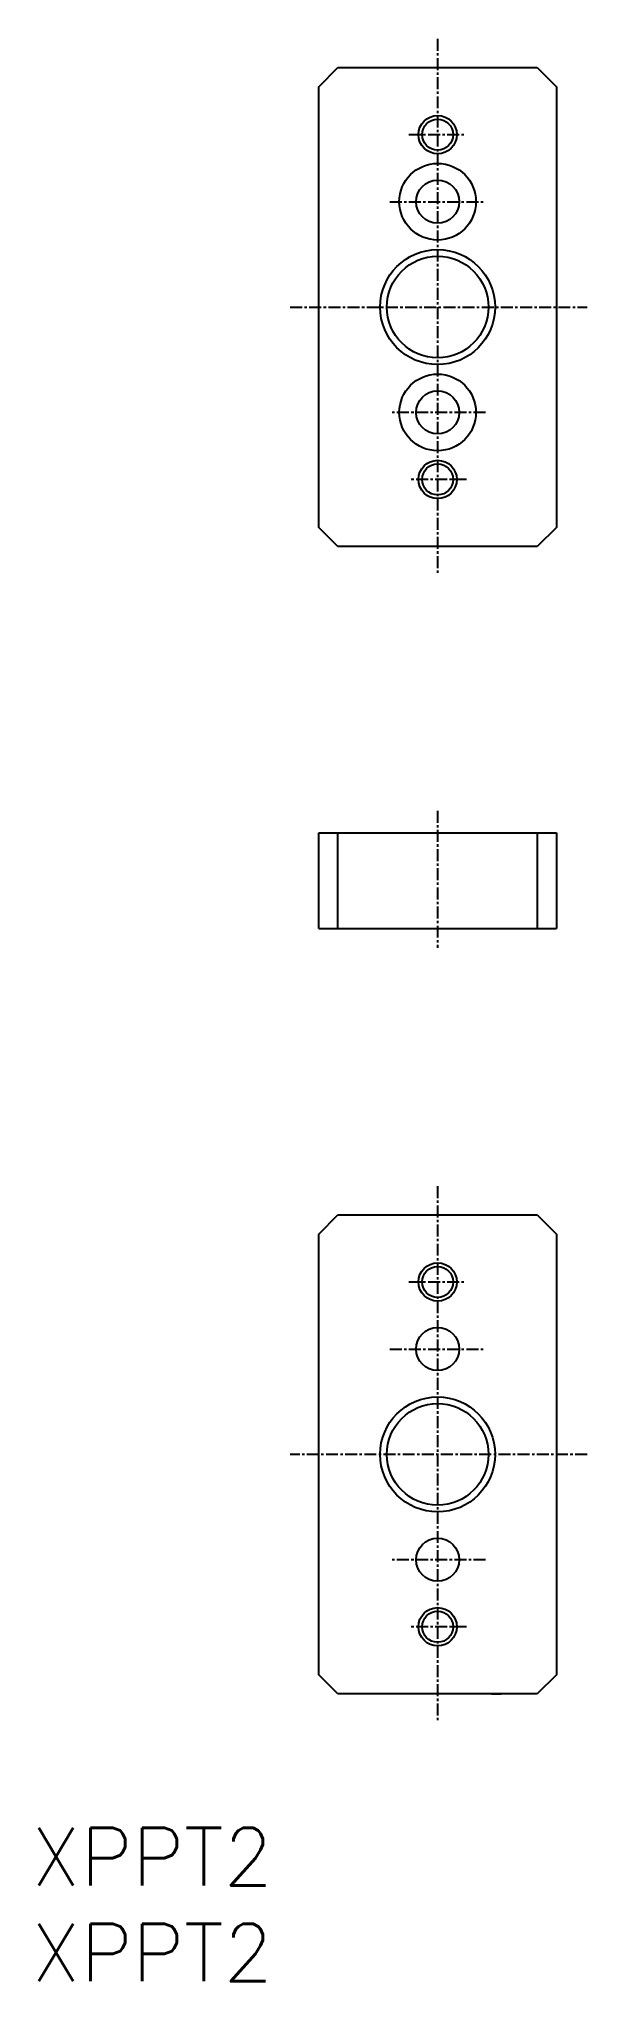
# Model space of a CAD drawing. Extents: x 149 to 206, y 1438 to 1641.
import ezdxf

# ---------------------------------------------------------------- set-up
doc = ezdxf.new("R2010")
doc.units = 0
doc.linetypes.add('CENTER', pattern=[2, 1.25, -0.25, 0.25, -0.25])
doc.layers.get('0').update_dxf_attribs({"linetype": 'CONTINUOUS'})
doc.layers.add('CENTER', color=1, linetype='CENTER')
doc.styles.get("Standard").update_dxf_attribs({"font": 'TXT', "bigfont": 'BIGFONT'})

msp = doc.modelspace()

# ---------------------------------------------------------------- linework, layer by layer
at = {"color": 7, "linetype": 'CONTINUOUS'}
for p, q in [((178.24, 1635.82), (180.24, 1637.82)), ((180.24, 1637.82), (201.04, 1637.82)), ((201.04, 1637.82), (203.04, 1635.82)), ((178.24, 1589.82), (178.24, 1635.82)), ((203.04, 1635.82), (203.04, 1589.82)), ((180.24, 1587.82), (178.24, 1589.82)), ((203.04, 1589.82), (201.04, 1587.82)), ((201.04, 1587.82), (180.24, 1587.82)), ((178.24, 1557.93), (203.04, 1557.93)), ((178.24, 1547.93), (178.24, 1557.93)), ((180.24, 1547.93), (180.24, 1557.93)), ((201.04, 1557.93), (201.04, 1547.93)), ((203.04, 1557.93), (203.04, 1547.93)), ((178.24, 1547.93), (203.04, 1547.93)), ((178.24, 1516.03), (180.24, 1518.03)), ((180.24, 1518.03), (201.04, 1518.03)), ((201.04, 1518.03), (203.04, 1516.03)), ((178.24, 1470.03), (178.24, 1516.03)), ((203.04, 1516.03), (203.04, 1470.03)), ((180.24, 1468.03), (178.24, 1470.03)), ((203.04, 1470.03), (201.04, 1468.03)), ((201.04, 1468.03), (180.24, 1468.03))]:
    msp.add_line(p, q, dxfattribs=at)
at = {"color": 3, "linetype": 'CONTINUOUS'}
for centre, radius in [((190.64, 1630.82), 2), ((190.64, 1612.82), 6), ((190.64, 1594.82), 2), ((190.64, 1511.03), 2), ((190.64, 1493.03), 6), ((190.64, 1475.03), 2)]:
    msp.add_circle(centre, radius, dxfattribs=at)
at = {"color": 7, "linetype": 'CONTINUOUS'}
for centre, radius in [((190.64, 1630.82), 1.62), ((190.64, 1623.82), 4), ((190.64, 1623.82), 2.25), ((190.64, 1612.82), 5.3), ((190.64, 1601.82), 4), ((190.64, 1601.82), 2.25), ((190.64, 1594.82), 1.62), ((190.64, 1511.03), 1.62), ((190.64, 1504.03), 2.25), ((190.64, 1493.03), 5.3), ((190.64, 1482.03), 2.25), ((190.64, 1475.03), 1.62)]:
    msp.add_circle(centre, radius, dxfattribs=at)
at = {"layer": 'CENTER', "color": 1, "linetype": 'CENTER'}
for p, q in [((190.64, 1640.82), (190.64, 1584.82)), ((187.64, 1630.82), (193.64, 1630.82)), ((185.64, 1623.82), (195.64, 1623.82)), ((175.24, 1612.82), (206.24, 1612.82)), ((195.64, 1601.82), (185.64, 1601.82)), ((193.64, 1594.82), (187.64, 1594.82)), ((190.64, 1560.23), (190.64, 1545.93)), ((190.64, 1560.23), (190.64, 1545.93)), ((190.64, 1521.03), (190.64, 1465.03)), ((187.64, 1511.03), (193.64, 1511.03)), ((185.64, 1504.03), (195.64, 1504.03)), ((206.24, 1493.03), (175.24, 1493.03)), ((195.64, 1482.03), (185.64, 1482.03)), ((193.64, 1475.03), (187.64, 1475.03)), ((196.26, 1468.03), (197.26, 1468.03))]:
    msp.add_line(p, q, dxfattribs=at)

# ---------------------------------------------------------------- texts
at = {"color": 7, "linetype": 'CONTINUOUS'}
for p in [(148.24, 1448.03), (148.24, 1438.03)]:
    msp.add_text('XPPT2', height=6, dxfattribs=at).set_placement(p)

doc.saveas('drawing.dxf')
